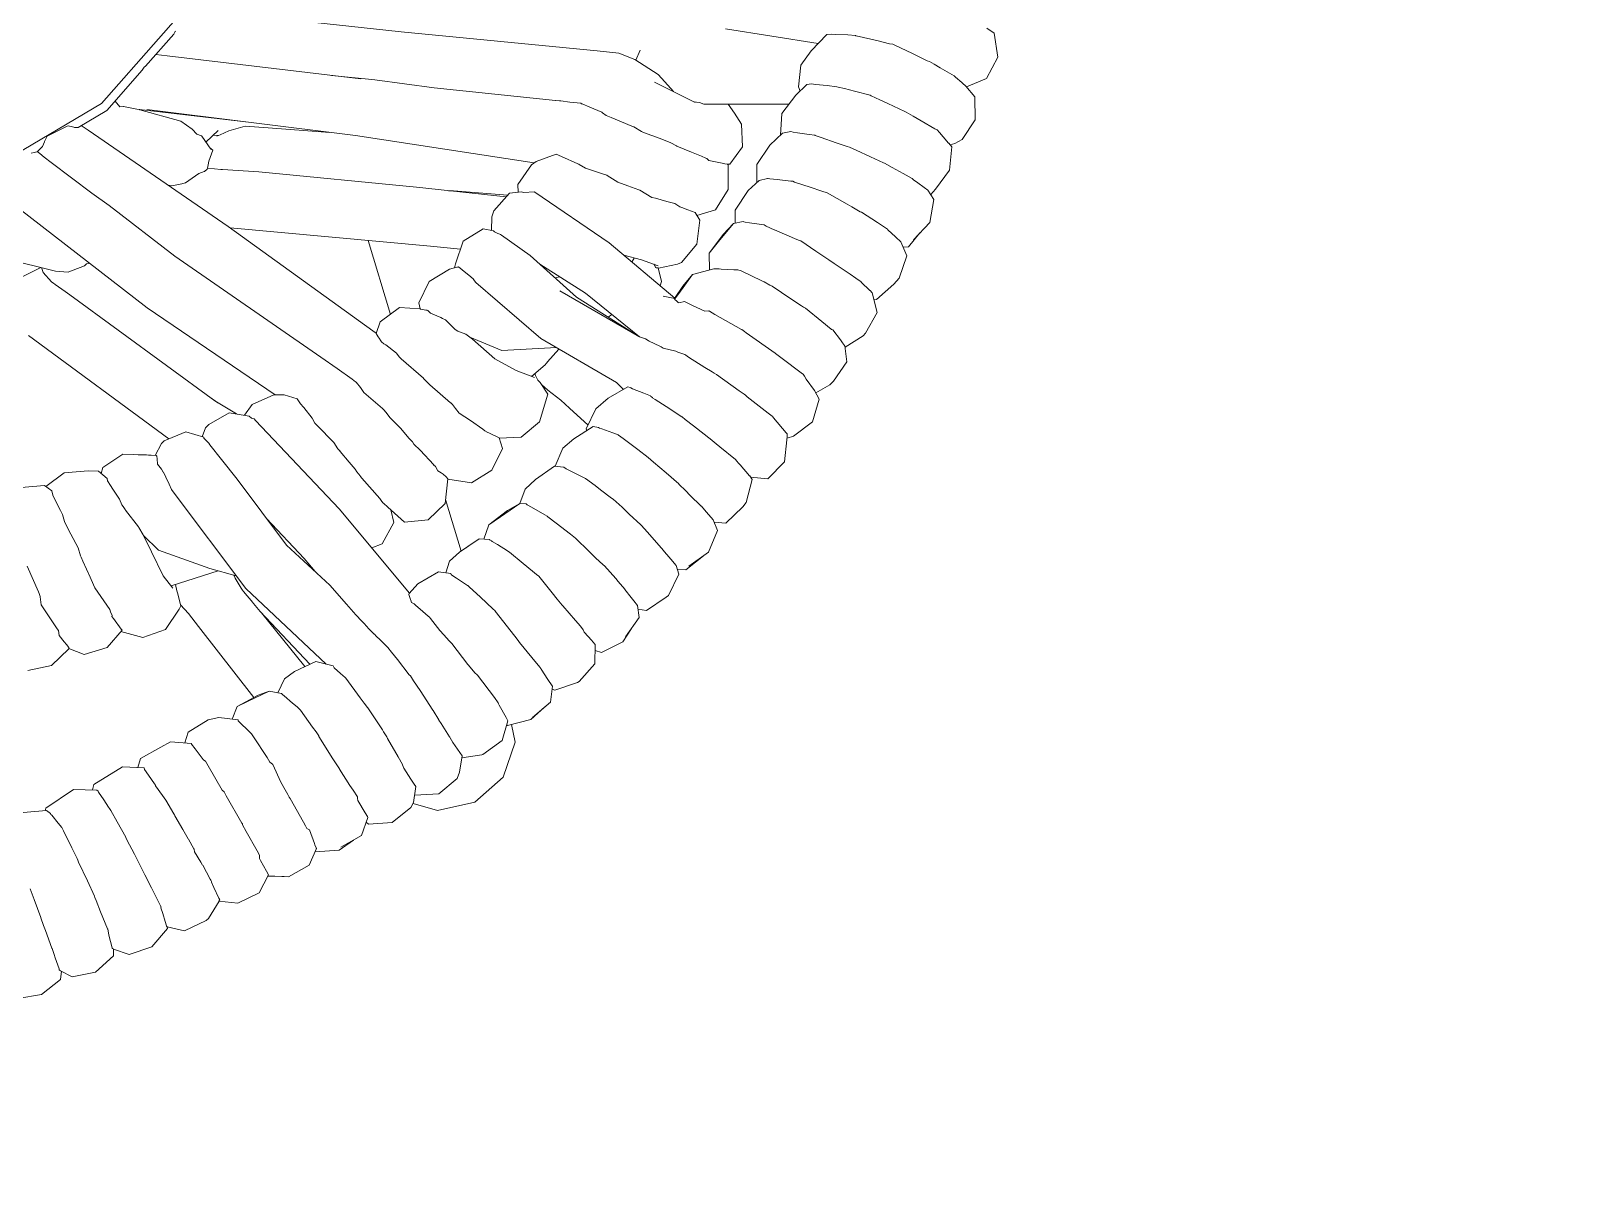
# Model space of a CAD drawing. Header units: centimetres. Extents: x 5488 to 20269, y -31398 to -19684.
# Drawn here: x 11763.31 to 11791.42, y -23192.68 to -23171.99 of the extents above; entities that cross this region are included whole.
import ezdxf

# ---------------------------------------------------------------- set-up
doc = ezdxf.new("R2010")
doc.units = ezdxf.units.CM
doc.layers.add('xxx_Auto_Kaplama_Ahşap Tarama', color=16, linetype='Continuous', lineweight=5)
doc.layers.add('xxx_Auto_Tefris_Tefris', color=32, linetype='Continuous', lineweight=15)

# ---------------------------------------------------------------- blocks, each defined once
blk = doc.blocks.new('trtetre')
at = {"color": 0, "linetype": 'ByBlock'}
for points in [[(413.786, 77.356), (414.125, 77.625)], [(414.555, 77.696), (414.125, 77.625)], [(413.15, 77.223), (413.575, 77.309)], [(413.575, 77.309), (413.783, 77.199)], [(413.767, 77.208), (413.786, 77.356)], [(413.15, 77.223), (412.828, 76.93)], [(413.799, 77.187), (413.783, 77.199)], [(413.799, 77.187), (413.808, 77.18)], [(413.808, 77.18), (413.808, 77.163)], [(413.877, 76.966), (413.808, 77.163)], [(411.855, 76.435), (412.138, 76.768)], [(412.138, 76.768), (412.548, 76.906)], [(412.548, 76.906), (412.829, 76.806)], [(412.829, 76.806), (412.828, 76.93)], [(412.845, 76.795), (412.829, 76.805)], [(412.849, 76.791), (412.845, 76.795)], [(412.849, 76.791), (412.853, 76.785)], [(412.909, 76.558), (412.854, 76.785)], [(413.897, 76.906), (413.877, 76.966)], [(413.897, 76.906), (413.935, 76.797)], [(413.938, 76.792), (413.935, 76.797)], [(414.054, 76.475), (413.938, 76.792)], [(411.157, 76.295), (411.547, 76.476)], [(411.547, 76.476), (411.86, 76.407)], [(412.919, 76.514), (412.909, 76.558)], [(412.919, 76.514), (412.931, 76.451)], [(412.936, 76.444), (412.931, 76.45)], [(414.088, 76.382), (414.054, 76.475)], [(410.924, 75.942), (411.116, 76.255)], [(411.157, 76.295), (411.116, 76.255)], [(411.855, 76.435), (411.861, 76.407)], [(411.869, 76.395), (411.861, 76.407)], [(411.872, 76.389), (411.869, 76.395)], [(411.873, 76.388), (411.872, 76.389)], [(411.896, 76.309), (411.873, 76.388)], [(411.896, 76.309), (411.94, 76.165)], [(413.059, 76.138), (412.936, 76.444)], [(414.088, 76.382), (414.137, 76.245)], [(414.137, 76.245), (414.139, 76.238)], [(414.26, 75.914), (414.139, 76.238)], [(410.198, 75.792), (410.583, 75.982)], [(410.583, 75.982), (410.926, 75.942)], [(410.926, 75.942), (410.913, 75.919)], [(410.927, 75.888), (410.913, 75.919)], [(410.927, 75.888), (411.018, 75.697)], [(411.94, 76.165), (411.974, 76.065)], [(411.974, 76.065), (411.971, 76.052)], [(411.973, 76.043), (411.971, 76.052)], [(411.973, 76.043), (411.974, 76.038)], [(412.142, 75.706), (411.974, 76.038)], [(413.143, 75.93), (413.059, 76.138)], [(413.143, 75.93), (413.163, 75.879)], [(414.331, 75.724), (414.26, 75.914)], [(410.032, 75.467), (410.198, 75.792)], [(411.018, 75.697), (411.062, 75.6)], [(412.262, 75.471), (412.142, 75.706)], [(413.163, 75.879), (413.17, 75.851)], [(413.298, 75.577), (413.17, 75.851)], [(409.297, 75.293), (409.67, 75.502)], [(409.67, 75.502), (410.041, 75.484)], [(409.752, 75.498), (410.045, 75.491)], [(410.067, 75.403), (410.032, 75.467)], [(410.067, 75.403), (410.175, 75.21)], [(411.062, 75.6), (411.062, 75.59)], [(411.075, 75.562), (411.062, 75.59)], [(411.075, 75.562), (411.083, 75.547)], [(411.219, 75.294), (411.083, 75.547)], [(412.267, 75.459), (412.262, 75.471)], [(412.267, 75.459), (412.284, 75.419)], [(412.449, 75.099), (412.284, 75.419)], [(413.456, 75.239), (413.298, 75.577)], [(408.76, 75.023), (409.194, 75.057)], [(409.167, 74.994), (409.297, 75.293)], [(409.195, 75.056), (409.194, 75.057)], [(410.175, 75.21), (410.194, 75.174)], [(410.194, 75.174), (410.193, 75.113)], [(410.234, 75.037), (410.193, 75.113)], [(411.22, 75.292), (411.25, 75.243)], [(411.25, 75.243), (411.366, 75.053)], [(411.366, 75.053), (411.372, 75.008)], [(412.585, 74.835), (412.449, 75.099)], [(413.456, 75.239), (413.473, 75.203)], [(413.473, 75.203), (413.482, 75.174)], [(413.577, 74.982), (413.482, 75.174)], [(408.24, 74.433), (408.354, 74.761)], [(408.354, 74.761), (408.73, 74.972)], [(408.497, 74.841), (408.76, 75.023)], [(409.173, 74.986), (409.167, 74.994)], [(409.174, 74.981), (409.173, 74.986)], [(409.196, 74.929), (409.174, 74.981)], [(409.204, 74.905), (409.196, 74.929)], [(409.204, 74.905), (409.292, 74.659)], [(410.234, 75.037), (410.433, 74.688)], [(411.376, 75.002), (411.372, 75.008)], [(411.376, 75.002), (411.474, 74.826)], [(411.575, 74.652), (411.479, 74.818)], [(412.585, 74.835), (412.605, 74.796)], [(412.608, 74.792), (412.605, 74.796)], [(412.761, 74.515), (412.608, 74.792)], [(413.73, 74.677), (413.577, 74.982)], [(407.464, 74.252), (407.802, 74.524)], [(408.232, 74.555), (407.802, 74.524)], [(408.232, 74.555), (408.271, 74.521)], [(409.304, 74.652), (409.292, 74.659)], [(409.339, 74.632), (409.304, 74.652)], [(409.364, 74.588), (409.339, 74.632)], [(409.404, 74.517), (409.364, 74.587)], [(409.404, 74.517), (409.643, 74.092)], [(410.433, 74.688), (410.5, 74.567)], [(410.5, 74.567), (410.504, 74.548)], [(410.511, 74.535), (410.504, 74.548)], [(410.511, 74.535), (410.794, 74.043)], [(411.719, 74.403), (411.575, 74.652)], [(412.874, 74.31), (412.761, 74.515)], [(413.73, 74.677), (413.756, 74.626)], [(413.756, 74.626), (413.758, 74.618)], [(413.827, 74.535), (413.758, 74.618)], [(413.942, 74.395), (413.827, 74.535)], [(406.314, 74.161), (406.987, 74.31)], [(406.987, 74.31), (407.424, 74.18)], [(407.464, 74.252), (407.415, 74.164)], [(408.25, 74.417), (408.24, 74.433)], [(408.287, 74.351), (408.25, 74.417)], [(408.287, 74.351), (408.419, 74.127)], [(411.726, 74.388), (411.719, 74.403)], [(411.726, 74.388), (411.737, 74.368)], [(411.884, 74.125), (411.737, 74.368)], [(412.874, 74.31), (412.897, 74.27)], [(412.916, 74.246), (412.897, 74.27)], [(413.003, 74.119), (412.916, 74.246)], [(413.551, 73.933), (414.048, 74.269)], [(413.942, 74.395), (413.955, 74.38)], [(413.955, 74.38), (413.964, 74.364)], [(413.964, 74.364), (414.033, 74.311)], [(414.455, 74.346), (414.033, 74.311)], [(414.048, 74.269), (414.059, 74.314)], [(405.801, 73.71), (406.314, 74.161)], [(406.964, 74.008), (406.63, 73.734)], [(406.964, 74.008), (407.395, 74.035)], [(407.375, 73.879), (407.415, 74.164)], [(407.395, 74.035), (407.396, 74.034)], [(408.419, 74.127), (408.422, 74.118)], [(408.422, 74.118), (408.426, 74.104)], [(408.426, 74.104), (408.43, 74.064)], [(408.508, 73.945), (408.43, 74.064)], [(408.508, 73.945), (408.567, 73.861)], [(409.661, 74.066), (409.643, 74.092)], [(409.684, 74.02), (409.661, 74.066)], [(409.732, 73.934), (409.684, 74.02)], [(409.732, 73.934), (409.808, 73.798)], [(410.794, 74.043), (410.833, 73.975)], [(410.867, 73.945), (410.833, 73.975)], [(410.869, 73.942), (410.867, 73.945)], [(410.869, 73.942), (411.12, 73.503)], [(411.884, 74.125), (411.946, 74.038)], [(411.946, 74.038), (412.069, 73.863)], [(413.097, 73.981), (413.003, 74.119)], [(413.101, 73.974), (413.097, 73.981)], [(413.101, 73.974), (413.105, 73.961)], [(413.128, 73.94), (413.105, 73.961)], [(413.128, 73.94), (413.551, 73.933)], [(413.183, 73.843), (413.206, 73.939)], [(405.585, 73.076), (405.801, 73.71)], [(406.63, 73.734), (406.591, 73.616)], [(407.405, 73.837), (407.375, 73.879)], [(407.464, 73.742), (407.405, 73.837)], [(407.464, 73.742), (407.591, 73.546)], [(408.567, 73.861), (408.753, 73.565)], [(409.808, 73.798), (409.955, 73.482)], [(412.069, 73.863), (412.072, 73.852)], [(412.088, 73.83), (412.072, 73.852)], [(412.088, 73.83), (412.195, 73.674)], [(412.195, 73.674), (412.266, 73.57)], [(412.665, 73.521), (413.183, 73.843)], [(406.183, 73.305), (406.548, 73.358)], [(406.543, 73.325), (406.591, 73.616)], [(407.592, 73.546), (407.614, 73.484)], [(407.614, 73.484), (407.616, 73.48)], [(407.692, 73.344), (407.616, 73.48)], [(408.753, 73.565), (408.755, 73.56)], [(408.778, 73.52), (408.755, 73.56)], [(408.87, 73.375), (408.778, 73.52)], [(408.87, 73.375), (409.123, 72.977)], [(409.962, 73.476), (409.955, 73.482)], [(410.006, 73.438), (409.962, 73.476)], [(410.058, 73.356), (410.006, 73.438)], [(410.059, 73.355), (410.305, 72.978)], [(411.12, 73.503), (411.166, 73.422)], [(411.2, 73.401), (411.166, 73.422)], [(411.21, 73.388), (411.2, 73.401)], [(411.21, 73.388), (411.357, 73.2)], [(411.976, 73.17), (412.343, 73.374)], [(412.266, 73.57), (412.272, 73.541)], [(412.272, 73.541), (412.665, 73.521)], [(412.343, 73.374), (412.391, 73.535)], [(405.653, 72.758), (405.585, 73.076)], [(405.82, 73.044), (406.168, 73.297)], [(406.183, 73.305), (406.168, 73.297)], [(406.625, 73.202), (406.543, 73.325)], [(406.625, 73.202), (406.711, 73.084)], [(406.711, 73.084), (406.758, 72.999)], [(407.692, 73.344), (407.884, 73.008)], [(411.357, 73.2), (411.422, 73.114)], [(411.422, 73.114), (411.423, 73.098)], [(411.423, 73.098), (411.797, 73.072)], [(411.481, 72.896), (411.542, 73.09)], [(411.797, 73.072), (411.976, 73.17)], [(405.82, 73.044), (405.718, 72.694)], [(406.758, 72.999), (406.762, 72.988)], [(406.766, 72.981), (406.762, 72.988)], [(406.919, 72.741), (406.766, 72.981)], [(407.884, 73.008), (407.898, 72.98)], [(407.958, 72.889), (407.898, 72.98)], [(407.979, 72.857), (407.958, 72.889)], [(407.979, 72.857), (408.241, 72.457)], [(409.123, 72.977), (409.128, 72.965)], [(409.176, 72.89), (409.128, 72.965)], [(409.237, 72.805), (409.176, 72.89)], [(409.237, 72.805), (409.457, 72.5)], [(410.305, 72.978), (410.339, 72.927)], [(410.339, 72.927), (410.339, 72.925)], [(410.396, 72.87), (410.339, 72.925)], [(410.396, 72.87), (410.55, 72.723)], [(411.12, 72.673), (411.481, 72.896)], [(404.947, 72.354), (405.274, 72.633)], [(405.051, 72.442), (405.303, 72.671)], [(405.303, 72.671), (405.722, 72.775)], [(405.748, 72.63), (405.718, 72.694)], [(405.722, 72.775), (405.738, 72.766)], [(405.748, 72.63), (405.874, 72.407)], [(406.919, 72.741), (406.96, 72.678)], [(406.961, 72.676), (407.066, 72.505)], [(410.55, 72.723), (410.579, 72.695)], [(410.579, 72.695), (410.582, 72.676)], [(410.582, 72.676), (410.929, 72.631)], [(410.595, 72.434), (410.685, 72.662)], [(410.929, 72.631), (411.12, 72.673)], [(404.912, 72.069), (404.947, 72.354)], [(405.874, 72.407), (405.887, 72.385)], [(405.887, 72.385), (405.889, 72.368)], [(405.958, 72.273), (405.889, 72.368)], [(405.958, 72.273), (406.265, 71.869)], [(407.066, 72.505), (407.07, 72.498)], [(407.072, 72.497), (407.07, 72.498)], [(407.3, 72.148), (407.072, 72.497)], [(408.246, 72.451), (408.241, 72.457)], [(408.308, 72.372), (408.246, 72.451)], [(408.379, 72.275), (408.308, 72.372)], [(408.379, 72.275), (408.638, 71.923)], [(409.457, 72.5), (409.479, 72.473)], [(409.518, 72.441), (409.479, 72.473)], [(409.601, 72.371), (409.518, 72.441)], [(409.601, 72.371), (409.752, 72.241)], [(409.752, 72.241), (409.772, 72.225)], [(410.022, 72.158), (410.411, 72.343)], [(410.219, 72.23), (410.595, 72.434)], [(410.3, 72.273), (411.297, 70.989)], [(410.411, 72.343), (410.595, 72.434)], [(404.146, 71.662), (404.433, 71.982)], [(404.463, 72), (404.433, 71.982)], [(404.463, 72), (404.871, 72.142)], [(404.871, 72.142), (404.919, 72.119)], [(404.916, 72.064), (404.912, 72.069)], [(404.993, 71.946), (404.916, 72.064)], [(407.3, 72.148), (407.415, 71.973)], [(407.415, 71.973), (407.474, 71.881)], [(409.862, 72.19), (409.746, 71.937)], [(409.772, 72.225), (409.801, 72.202)], [(409.801, 72.202), (410.022, 72.158)], [(410.022, 72.158), (410.219, 72.23)], [(404.993, 71.946), (405.117, 71.76)], [(405.117, 71.76), (405.121, 71.75)], [(405.142, 71.724), (405.121, 71.75)], [(405.283, 71.548), (405.142, 71.724)], [(406.265, 71.869), (406.275, 71.855)], [(406.308, 71.835), (406.275, 71.855)], [(406.433, 71.683), (406.308, 71.835)], [(406.433, 71.683), (406.44, 71.675)], [(406.44, 71.674), (406.729, 71.297)], [(407.499, 71.861), (407.474, 71.881)], [(407.707, 71.589), (407.499, 71.861)], [(408.64, 71.921), (408.638, 71.923)], [(408.652, 71.91), (408.64, 71.921)], [(408.734, 71.837), (408.652, 71.91)], [(408.734, 71.837), (408.847, 71.735)], [(408.848, 71.735), (408.869, 71.701)], [(408.869, 71.701), (409.181, 71.622)], [(408.992, 71.67), (410.443, 70.306)], [(409.181, 71.622), (409.566, 71.8)], [(409.289, 71.672), (410.182, 70.722)], [(409.378, 71.713), (410.158, 70.748)], [(409.566, 71.8), (409.746, 71.937)], [(413.633, 71.393), (413.948, 71.697)], [(413.948, 71.697), (414.374, 71.783)], [(403.646, 71.267), (404.027, 71.458)], [(404.027, 71.458), (404.143, 71.422)], [(404.142, 71.315), (404.146, 71.662)], [(405.283, 71.548), (405.506, 71.277)], [(407.707, 71.589), (407.813, 71.455)], [(407.813, 71.455), (407.88, 71.369)], [(412.94, 71.372), (413.355, 71.496)], [(413.355, 71.496), (413.633, 71.389)], [(413.633, 71.369), (413.633, 71.393)], [(403.348, 70.829), (403.594, 71.18)], [(403.487, 71.028), (403.646, 71.267)], [(404.187, 71.266), (404.142, 71.314)], [(404.205, 71.245), (404.187, 71.266)], [(404.205, 71.245), (404.338, 71.096)], [(405.506, 71.277), (405.516, 71.259)], [(405.547, 71.219), (405.516, 71.259)], [(405.72, 70.999), (405.547, 71.219)], [(406.74, 71.286), (406.729, 71.297)], [(406.772, 71.247), (406.74, 71.286)], [(406.871, 71.139), (406.772, 71.247)], [(406.871, 71.139), (406.943, 71.061)], [(407.886, 71.365), (407.88, 71.368)], [(408.02, 71.231), (407.886, 71.365)], [(408.02, 71.231), (408.09, 71.163)], [(408.09, 71.163), (408.122, 71.13)], [(408.127, 71.127), (408.122, 71.13)], [(408.221, 71.035), (408.127, 71.127)], [(411.89, 71.043), (412.297, 71.19)], [(412.297, 71.19), (412.695, 71.083)], [(412.674, 71.059), (412.94, 71.372)], [(413.673, 71.316), (413.633, 71.372)], [(413.673, 71.316), (413.718, 71.265)], [(413.718, 71.265), (413.81, 71.151)], [(413.81, 71.151), (413.822, 71.063)], [(403.38, 70.612), (403.348, 70.829)], [(404.338, 71.096), (404.358, 71.05)], [(404.409, 70.988), (404.358, 71.05)], [(404.498, 70.883), (404.409, 70.988)], [(404.498, 70.883), (404.723, 70.621)], [(405.72, 70.999), (405.944, 70.716)], [(406.943, 71.061), (407.112, 70.845)], [(407.112, 70.845), (407.131, 70.821)], [(408.221, 71.035), (408.306, 70.938)], [(408.306, 70.938), (408.307, 70.936)], [(408.315, 70.931), (408.307, 70.936)], [(408.35, 70.893), (408.315, 70.931)], [(408.459, 70.779), (408.35, 70.893)], [(411.478, 70.757), (411.297, 70.989)], [(411.641, 70.68), (411.89, 71.043)], [(412.689, 71.038), (412.674, 71.059)], [(412.689, 71.038), (412.83, 70.85)], [(412.83, 70.85), (412.855, 70.814)], [(413.843, 71.032), (413.822, 71.063)], [(413.843, 71.032), (413.903, 70.943)], [(413.903, 70.943), (414.133, 70.602)], [(402.864, 70.465), (403.219, 70.702)], [(403.219, 70.702), (403.37, 70.677)], [(403.446, 70.526), (403.38, 70.612)], [(404.738, 70.608), (404.723, 70.621)], [(404.826, 70.496), (404.738, 70.608)], [(405.944, 70.716), (405.948, 70.71)], [(405.989, 70.67), (405.948, 70.71)], [(406.211, 70.465), (405.989, 70.67)], [(407.156, 70.808), (407.131, 70.821)], [(407.25, 70.722), (407.156, 70.808)], [(407.25, 70.722), (407.383, 70.604)], [(407.383, 70.604), (407.404, 70.585)], [(407.452, 70.559), (407.404, 70.585)], [(407.468, 70.516), (407.452, 70.559)], [(408.624, 70.591), (408.459, 70.779)], [(408.624, 70.591), (408.927, 70.247)], [(410.241, 70.65), (410.182, 70.722)], [(410.242, 70.65), (410.304, 70.576)], [(410.308, 70.571), (410.304, 70.576)], [(410.317, 70.56), (410.308, 70.571)], [(410.482, 70.361), (410.317, 70.56)], [(411.619, 70.598), (411.478, 70.757)], [(411.609, 70.609), (411.641, 70.68)], [(411.619, 70.598), (411.645, 70.497)], [(412.855, 70.814), (412.854, 70.792)], [(412.88, 70.726), (412.854, 70.792)], [(412.88, 70.726), (412.896, 70.687)], [(413.162, 70.292), (412.896, 70.687)], [(414.133, 70.602), (414.149, 70.459)], [(402.632, 70.046), (402.821, 70.43)], [(402.864, 70.465), (402.821, 70.43)], [(403.491, 70.468), (403.446, 70.526)], [(403.491, 70.468), (403.605, 70.322)], [(403.605, 70.322), (403.606, 70.32)], [(403.725, 70.182), (403.606, 70.32)], [(404.915, 70.385), (404.826, 70.496)], [(404.915, 70.385), (405.16, 70.084)], [(406.211, 70.465), (406.417, 70.277)], [(406.417, 70.277), (406.438, 70.255)], [(407.338, 70.225), (407.498, 70.398)], [(407.468, 70.516), (407.471, 70.505)], [(407.471, 70.505), (407.503, 70.416)], [(407.492, 70.391), (408.758, 68.873)], [(407.498, 70.398), (407.503, 70.416)], [(411.771, 68.541), (410.443, 70.306)], [(410.482, 70.361), (410.5, 70.339)], [(410.502, 70.336), (410.5, 70.34)], [(410.523, 70.303), (410.502, 70.336)], [(410.523, 70.303), (410.631, 70.12)], [(411.645, 70.497), (411.649, 70.482)], [(411.669, 70.404), (411.649, 70.482)], [(411.683, 70.347), (411.669, 70.404)], [(411.683, 70.347), (411.707, 70.233)], [(411.759, 70.299), (411.93, 70.076)], [(413.17, 70.28), (413.162, 70.292)], [(413.186, 70.24), (413.17, 70.28)], [(414.149, 70.459), (414.151, 70.448)], [(414.166, 70.399), (414.151, 70.448)], [(414.166, 70.399), (414.177, 70.368)], [(414.383, 69.905), (414.177, 70.368)], [(402.679, 69.89), (402.632, 70.046)], [(403.772, 70.128), (403.725, 70.182)], [(403.772, 70.128), (403.975, 69.898)], [(405.198, 70.057), (405.16, 70.084)], [(405.27, 69.995), (405.198, 70.057)], [(405.443, 69.853), (405.27, 69.995)], [(406.444, 70.251), (406.438, 70.255)], [(406.64, 70.123), (406.444, 70.251)], [(406.64, 70.123), (406.689, 70.092)], [(406.688, 70.092), (406.735, 70.059)], [(406.735, 70.059), (406.741, 70.055)], [(406.741, 70.055), (406.746, 70.033)], [(406.746, 70.033), (406.97, 70.006)], [(406.769, 69.812), (406.836, 70.022)], [(406.97, 70.006), (407.338, 70.225)], [(408.927, 70.247), (409.706, 69.525)], [(409.194, 69.999), (409.387, 69.767)], [(410.614, 70.079), (411.092, 69.943)], [(410.631, 70.12), (410.655, 70.067)], [(411.789, 70.26), (410.94, 69.986)], [(411.93, 70.076), (412.143, 69.643)], [(413.186, 70.24), (413.249, 70.1)], [(413.379, 69.812), (413.249, 70.1)], [(402.1, 69.653), (402.456, 69.903)], [(402.191, 69.717), (402.505, 69.967)], [(402.659, 69.956), (402.505, 69.967)], [(402.777, 69.779), (402.679, 69.89)], [(402.849, 69.696), (402.777, 69.779)], [(403.997, 69.882), (403.975, 69.898)], [(404.134, 69.751), (403.997, 69.882)], [(404.27, 69.62), (404.134, 69.751)], [(405.443, 69.853), (405.687, 69.654)], [(406.588, 69.653), (406.769, 69.812)], [(410.067, 69.044), (409.387, 69.767)], [(411.092, 69.943), (412.014, 69.615)], [(413.411, 69.743), (413.379, 69.812)], [(413.411, 69.743), (413.422, 69.717)], [(413.422, 69.717), (413.466, 69.573)], [(401.937, 69.259), (402.1, 69.653)], [(402.849, 69.696), (402.9, 69.638)], [(402.9, 69.638), (402.91, 69.62)], [(403.073, 69.436), (402.91, 69.62)], [(403.205, 69.287), (403.073, 69.436)], [(404.27, 69.62), (404.481, 69.418)], [(405.687, 69.654), (405.697, 69.643)], [(405.726, 69.625), (405.697, 69.643)], [(405.905, 69.516), (405.726, 69.625)], [(405.905, 69.516), (406, 69.457)], [(406, 69.457), (406.013, 69.449)], [(406.013, 69.449), (406.04, 69.432)], [(406.04, 69.432), (406.042, 69.424)], [(406.042, 69.424), (406.236, 69.412)], [(406.236, 69.412), (406.588, 69.653)], [(406.236, 69.412), (406.438, 69.547)], [(406.438, 69.547), (406.468, 69.571)], [(406.839, 68.699), (406.559, 69.634)], [(407.984, 69.502), (407.77, 69.119)], [(407.984, 69.502), (408.172, 69.576)], [(410.599, 68.336), (409.706, 69.525)], [(412.014, 69.615), (412.286, 69.351)], [(412.143, 69.643), (412.293, 69.337)], [(413.597, 69.327), (413.466, 69.573)], [(402.015, 69.069), (401.937, 69.259)], [(403.205, 69.287), (403.309, 69.168)], [(403.321, 69.16), (403.309, 69.168)], [(403.528, 68.965), (403.321, 69.16)], [(404.481, 69.418), (404.494, 69.4)], [(404.584, 69.329), (404.494, 69.4)], [(404.846, 69.126), (404.584, 69.329)], [(405.723, 68.899), (406.058, 69.159)], [(405.85, 69.012), (406.058, 69.159)], [(406.058, 69.159), (406.147, 69.418)], [(412.293, 69.337), (412.368, 69.204)], [(412.378, 69.192), (412.368, 69.204)], [(412.611, 68.894), (412.378, 69.192)], [(413.712, 69.107), (413.597, 69.327)], [(401.788, 69.128), (401.482, 68.833)], [(401.788, 69.128), (401.996, 69.113)], [(402.132, 68.932), (402.015, 69.069)], [(402.14, 68.922), (402.132, 68.932)], [(402.14, 68.922), (402.226, 68.824)], [(403.658, 68.843), (403.528, 68.965)], [(404.847, 69.126), (404.993, 69.015)], [(404.993, 69.015), (405.007, 69.001)], [(405.047, 68.977), (405.007, 69.001)], [(405.291, 68.84), (405.047, 68.977)], [(405.499, 68.772), (405.85, 69.012)], [(405.499, 68.772), (405.723, 68.899)], [(406.847, 68.771), (407.153, 69.066)], [(407.153, 69.066), (407.582, 69.111)], [(407.582, 69.111), (407.88, 68.843)], [(407.828, 68.89), (407.77, 69.119)], [(407.807, 68.909), (407.826, 68.897)], [(410.267, 67.276), (408.758, 68.873)], [(412.617, 68.885), (412.611, 68.894)], [(412.617, 68.885), (412.652, 68.825)], [(413.714, 69.1), (413.712, 69.107)], [(413.714, 69.1), (413.748, 68.971)], [(413.785, 68.899), (413.748, 68.971)], [(413.914, 68.643), (413.785, 68.899)], [(401.31, 68.344), (401.418, 68.754)], [(401.482, 68.833), (401.418, 68.754)], [(402.231, 68.821), (402.226, 68.824)], [(402.433, 68.621), (402.231, 68.821)], [(402.508, 68.546), (402.433, 68.621)], [(403.658, 68.843), (403.818, 68.694)], [(403.846, 68.678), (403.818, 68.694)], [(404.046, 68.525), (403.846, 68.678)], [(405.291, 68.84), (405.368, 68.795)], [(405.368, 68.795), (405.382, 68.785)], [(405.382, 68.785), (405.386, 68.782)], [(405.386, 68.782), (405.499, 68.772)], [(405.407, 68.515), (405.501, 68.774)], [(406.797, 68.328), (406.847, 68.771)], [(407.88, 68.843), (407.961, 68.77)], [(407.968, 68.762), (407.961, 68.77)], [(407.968, 68.762), (408.001, 68.717)], [(408.001, 68.717), (408.026, 68.685)], [(408.351, 68.318), (408.026, 68.685)], [(412.678, 68.796), (412.652, 68.825)], [(412.678, 68.796), (412.717, 68.697)], [(412.837, 68.513), (412.717, 68.697)], [(413.914, 68.643), (413.915, 68.641)], [(413.915, 68.641), (413.931, 68.574)], [(400.727, 68.022), (401.028, 68.328)], [(401.028, 68.328), (401.34, 68.297)], [(401.353, 68.278), (401.31, 68.344)], [(402.508, 68.546), (402.631, 68.425)], [(402.636, 68.422), (402.631, 68.425)], [(402.864, 68.223), (402.636, 68.422)], [(404.144, 68.452), (404.046, 68.525)], [(404.144, 68.452), (404.317, 68.322)], [(404.328, 68.318), (404.317, 68.322)], [(404.449, 68.257), (404.328, 68.318)], [(404.874, 68.102), (405.221, 68.343)], [(405.221, 68.343), (405.407, 68.515)], [(406.003, 68.175), (406.372, 68.402)], [(406.372, 68.402), (406.797, 68.333)], [(406.797, 68.328), (406.831, 68.293)], [(408.374, 68.287), (408.351, 68.318)], [(410.599, 68.336), (410.883, 67.979)], [(411.771, 68.541), (411.779, 68.524)], [(411.779, 68.524), (411.821, 68.428)], [(411.883, 68.299), (411.821, 68.428)], [(411.883, 68.299), (411.926, 68.211)], [(412.881, 68.447), (412.837, 68.513)], [(412.881, 68.447), (412.933, 68.364)], [(412.933, 68.364), (412.942, 68.322)], [(412.942, 68.322), (413.098, 68.191)], [(413.717, 68.219), (414.046, 68.466)], [(413.931, 68.574), (413.938, 68.546)], [(413.938, 68.546), (414.071, 68.447)], [(414.071, 68.447), (414.495, 68.484)], [(400.727, 68.022), (400.684, 67.626)], [(401.358, 68.274), (401.353, 68.278)], [(401.53, 68.079), (401.358, 68.274)], [(401.557, 68.048), (401.53, 68.079)], [(401.557, 68.048), (401.587, 68.012)], [(403.089, 68.027), (402.864, 68.223)], [(403.089, 68.027), (403.184, 67.944)], [(404.594, 68.186), (404.449, 68.257)], [(404.594, 68.186), (404.665, 68.15)], [(404.665, 68.15), (404.71, 68.121)], [(404.71, 68.121), (404.711, 68.12)], [(404.711, 68.12), (404.874, 68.102)], [(404.723, 67.776), (404.866, 68.103)], [(405.815, 67.781), (406.003, 68.175)], [(406.881, 68.246), (406.831, 68.293)], [(406.881, 68.246), (406.92, 68.222)], [(406.92, 68.222), (406.982, 68.182)], [(406.982, 68.182), (407.021, 68.108)], [(407.055, 68.074), (407.021, 68.108)], [(407.052, 68.078), (407.298, 67.813)], [(407.055, 68.074), (407.059, 68.07)], [(408.381, 68.278), (408.374, 68.287)], [(408.381, 68.278), (408.44, 68.201)], [(408.44, 68.201), (408.469, 68.154)], [(408.58, 68.029), (408.469, 68.154)], [(408.74, 67.835), (408.581, 68.028)], [(411.929, 68.206), (411.926, 68.211)], [(411.965, 68.154), (411.929, 68.206)], [(412.033, 68.066), (411.965, 68.154)], [(412.034, 68.065), (412.04, 67.969)], [(412.662, 67.886), (413.018, 68.125)], [(413.018, 68.125), (413.047, 68.233)], [(413.098, 68.191), (413.286, 68.186)], [(413.286, 68.186), (413.717, 68.219)], [(401.587, 68.012), (401.61, 67.982)], [(401.893, 67.751), (401.61, 67.982)], [(401.958, 67.697), (401.893, 67.751)], [(403.187, 67.943), (403.184, 67.944)], [(403.372, 67.802), (403.187, 67.943)], [(403.635, 67.603), (403.372, 67.802)], [(404.529, 67.608), (404.723, 67.776)], [(405.876, 67.589), (405.815, 67.781)], [(407.298, 67.813), (407.409, 67.707)], [(408.754, 67.817), (408.74, 67.835)], [(408.74, 67.831), (408.781, 67.789)], [(408.783, 67.787), (408.781, 67.789)], [(408.783, 67.787), (408.856, 67.676)], [(410.883, 67.979), (411.09, 67.714)], [(411.965, 67.692), (412.076, 67.907)], [(412.04, 67.969), (412.044, 67.92)], [(412.044, 67.92), (412.059, 67.908)], [(412.059, 67.908), (412.234, 67.898)], [(412.059, 67.908), (412.468, 67.89)], [(412.234, 67.898), (412.381, 67.894)], [(412.468, 67.89), (412.662, 67.886)], [(400.221, 67.301), (400.567, 67.558)], [(400.682, 67.596), (400.567, 67.558)], [(400.683, 67.549), (400.681, 67.518)], [(400.699, 67.497), (400.681, 67.518)], [(400.684, 67.626), (400.682, 67.573)], [(400.682, 67.573), (400.683, 67.549)], [(400.699, 67.497), (400.929, 67.229)], [(401.958, 67.697), (402.032, 67.639)], [(402.039, 67.634), (402.032, 67.639)], [(402.371, 67.374), (402.039, 67.634)], [(403.635, 67.603), (403.719, 67.54)], [(403.725, 67.538), (403.719, 67.54)], [(403.823, 67.502), (403.725, 67.538)], [(404.02, 67.429), (403.823, 67.502)], [(404.176, 67.388), (404.529, 67.608)], [(404.302, 67.427), (404.293, 67.461)], [(405.143, 67.301), (405.476, 67.578)], [(405.476, 67.578), (405.874, 67.595)], [(406.061, 67.502), (405.876, 67.589)], [(406.079, 67.492), (406.061, 67.502)], [(406.079, 67.492), (406.131, 67.466)], [(406.131, 67.466), (406.168, 67.432)], [(407.409, 67.707), (407.435, 67.665)], [(407.435, 67.665), (407.501, 67.594)], [(407.501, 67.594), (407.649, 67.421)], [(409.158, 67.368), (408.856, 67.676)], [(411.09, 67.714), (411.109, 67.686)], [(411.119, 67.677), (411.109, 67.686)], [(411.119, 67.677), (411.157, 67.637)], [(411.157, 67.637), (411.196, 67.596)], [(411.166, 67.412), (411.227, 67.571)], [(411.196, 67.596), (411.201, 67.579)], [(411.201, 67.579), (411.522, 67.48)], [(411.916, 67.644), (411.522, 67.48)], [(411.832, 67.609), (414.36, 65.742)], [(411.916, 67.644), (411.965, 67.692)], [(400.104, 66.89), (400.221, 67.301)], [(400.929, 67.229), (400.939, 67.214)], [(400.939, 67.214), (400.948, 67.204)], [(400.951, 67.201), (400.948, 67.204)], [(401.023, 67.145), (400.951, 67.201)], [(402.518, 67.258), (402.371, 67.374)], [(402.518, 67.258), (402.575, 67.213)], [(402.582, 67.209), (402.575, 67.213)], [(402.864, 67.027), (402.582, 67.209)], [(404.02, 67.429), (404.062, 67.414)], [(404.062, 67.414), (404.082, 67.406)], [(404.082, 67.406), (404.176, 67.388)], [(404.302, 67.427), (404.129, 67.07)], [(404.271, 67.362), (404.607, 67.055)], [(404.998, 66.803), (405.143, 67.301)], [(406.393, 67.278), (406.168, 67.432)], [(406.592, 67.146), (406.393, 67.278)], [(407.649, 67.421), (407.841, 67.231)], [(407.841, 67.231), (407.918, 67.126)], [(409.196, 67.328), (409.158, 67.368)], [(409.196, 67.328), (409.2, 67.324)], [(409.2, 67.324), (409.245, 67.233)], [(409.398, 67.044), (409.245, 67.233)], [(410.267, 67.276), (410.292, 67.246)], [(410.292, 67.246), (410.337, 67.233)], [(410.33, 66.989), (410.463, 67.184)], [(410.38, 67.198), (410.337, 67.233)], [(410.741, 67.137), (410.38, 67.198)], [(410.741, 67.137), (411.108, 67.35)], [(411.108, 67.35), (411.166, 67.412)], [(401.403, 66.849), (401.023, 67.145)], [(403.06, 66.898), (402.864, 67.027)], [(403.06, 66.898), (403.1, 66.875)], [(403.91, 66.875), (404.129, 67.07)], [(404.763, 66.913), (404.607, 67.055)], [(404.993, 66.732), (404.763, 66.913)], [(406.658, 67.061), (406.592, 67.146)], [(406.658, 67.061), (406.714, 66.988)], [(406.747, 66.959), (406.714, 66.988)], [(407.125, 66.632), (406.748, 66.959)], [(407.918, 67.126), (407.953, 67.083)], [(407.977, 67.061), (407.953, 67.083)], [(407.977, 67.061), (408.312, 66.77)], [(409.404, 67.037), (409.398, 67.044)], [(409.404, 67.037), (409.453, 66.98)], [(409.515, 66.886), (409.453, 66.98)], [(410.33, 66.989), (409.936, 66.814)], [(411.002, 66.923), (410.608, 67.159)], [(410.948, 66.956), (411.091, 66.859)], [(411.002, 66.923), (413.617, 65.011)], [(399.908, 66.636), (399.845, 66.568)], [(399.908, 66.636), (400.164, 66.776)], [(400.104, 66.89), (400.186, 66.735)], [(400.336, 66.53), (400.186, 66.735)], [(401.434, 66.822), (401.403, 66.849)], [(401.434, 66.822), (401.455, 66.805)], [(401.543, 66.743), (401.455, 66.805)], [(401.957, 66.45), (401.543, 66.743)], [(403.1, 66.875), (403.108, 66.865)], [(403.136, 66.843), (403.108, 66.865)], [(403.136, 66.843), (403.146, 66.834)], [(403.267, 66.786), (403.146, 66.834)], [(403.47, 66.707), (403.267, 66.786)], [(403.497, 66.691), (403.47, 66.707)], [(403.511, 66.684), (403.497, 66.691)], [(403.511, 66.684), (403.554, 66.673)], [(403.554, 66.673), (403.91, 66.875)], [(403.633, 66.717), (403.757, 66.594)], [(404.993, 66.732), (405.112, 66.627)], [(405.133, 66.594), (404.998, 66.803)], [(405.109, 66.63), (404.998, 66.803)], [(407.153, 66.602), (407.125, 66.632)], [(408.312, 66.77), (408.374, 66.683)], [(408.374, 66.683), (408.453, 66.586)], [(409.515, 66.886), (409.751, 66.812)], [(409.751, 66.812), (409.936, 66.814)], [(412.22, 65.249), (409.914, 66.814)], [(399.604, 66.219), (399.845, 66.568)], [(400.336, 66.53), (400.369, 66.479)], [(400.369, 66.479), (400.392, 66.444)], [(400.405, 66.439), (400.392, 66.444)], [(400.793, 66.143), (400.405, 66.439)], [(401.957, 66.45), (401.998, 66.422)], [(402.033, 66.401), (401.998, 66.422)], [(402.164, 66.319), (402.033, 66.401)], [(403.757, 66.594), (405.12, 65.801)], [(405.29, 66.482), (405.043, 66.271)], [(405.175, 66.549), (405.133, 66.594)], [(405.175, 66.549), (405.216, 66.468)], [(405.227, 66.451), (405.216, 66.468)], [(405.237, 66.437), (405.227, 66.451)], [(405.237, 66.503), (405.565, 66.377)], [(405.565, 66.377), (405.949, 66.167)], [(407.153, 66.602), (407.236, 66.52)], [(407.236, 66.52), (407.24, 66.516)], [(407.639, 66.168), (407.24, 66.516)], [(408.461, 66.58), (408.453, 66.586)], [(408.461, 66.58), (408.522, 66.53)], [(408.522, 66.53), (408.794, 66.338)], [(408.794, 66.338), (409.087, 66.135)], [(399.638, 65.931), (399.604, 66.219)], [(400.793, 66.143), (400.892, 66.067)], [(400.893, 66.066), (400.892, 66.067)], [(400.899, 66.064), (400.893, 66.066)], [(401.419, 65.694), (400.899, 66.064)], [(402.458, 66.134), (402.164, 66.319)], [(402.458, 66.134), (402.508, 66.097)], [(402.526, 66.09), (402.508, 66.097)], [(402.65, 66.045), (402.526, 66.09)], [(405, 66.221), (404.796, 65.989)], [(405.015, 66.237), (405, 66.221)], [(405.015, 66.237), (405.027, 66.252)], [(405.043, 66.271), (405.027, 66.252)], [(405.949, 66.167), (406.357, 65.813)], [(407.648, 66.158), (407.639, 66.168)], [(407.648, 66.158), (407.668, 66.134)], [(407.668, 66.134), (407.715, 66.081)], [(407.715, 66.081), (407.722, 66.065)], [(407.919, 65.915), (407.722, 66.065)], [(411.721, 64.314), (409.087, 66.135)], [(399.311, 65.75), (399.635, 65.958)], [(399.639, 65.932), (399.638, 65.931)], [(399.644, 65.93), (399.639, 65.932)], [(399.646, 65.927), (399.644, 65.93)], [(399.682, 65.877), (399.646, 65.927)], [(399.718, 65.825), (399.682, 65.877)], [(399.718, 65.825), (399.856, 65.642)], [(402.69, 66.03), (402.65, 66.045)], [(402.69, 66.03), (402.914, 65.975)], [(402.914, 65.975), (402.953, 65.948)], [(402.974, 65.938), (402.953, 65.948)], [(402.974, 65.938), (403.168, 65.848)], [(403.168, 65.848), (403.188, 65.833)], [(403.237, 65.807), (403.188, 65.833)], [(403.237, 65.807), (403.34, 65.77)], [(403.34, 65.77), (404.782, 64.94)], [(403.344, 65.768), (404.316, 64.984)], [(404.842, 65.962), (405.824, 66.015)], [(406.297, 64.791), (405.12, 65.801)], [(405.824, 66.015), (406.405, 65.776)], [(406.357, 65.813), (406.476, 65.721)], [(407.919, 65.915), (407.951, 65.894)], [(407.951, 65.894), (407.998, 65.862)], [(407.998, 65.862), (408.007, 65.84)], [(408.038, 65.793), (408.007, 65.84)], [(408.038, 65.793), (408.055, 65.767)], [(408.055, 65.767), (408.093, 65.71)], [(399.06, 65.33), (399.267, 65.703)], [(399.311, 65.75), (399.267, 65.703)], [(399.88, 65.635), (399.856, 65.642)], [(399.886, 65.631), (399.88, 65.635)], [(399.889, 65.629), (399.886, 65.631)], [(400.056, 65.491), (399.889, 65.629)], [(400.056, 65.491), (400.35, 65.255)], [(401.419, 65.694), (401.451, 65.671)], [(401.451, 65.671), (401.5, 65.636)], [(401.5, 65.636), (401.501, 65.634)], [(401.983, 65.364), (401.501, 65.634)], [(403.352, 65.761), (404.478, 65.056)], [(406.616, 65.669), (406.476, 65.721)], [(406.616, 65.669), (406.649, 65.647)], [(406.649, 65.647), (406.675, 65.63)], [(406.675, 65.63), (406.84, 65.461)], [(407.67, 65.241), (408.017, 65.5)], [(408.017, 65.5), (408.093, 65.71)], [(408.091, 65.704), (408.153, 65.66)], [(410.762, 63.777), (408.153, 65.66)], [(399.145, 64.974), (399.06, 65.33)], [(400.387, 65.237), (400.35, 65.255)], [(400.424, 65.211), (400.387, 65.237)], [(400.616, 65.081), (400.424, 65.211)], [(402.08, 65.307), (401.983, 65.364)], [(402.08, 65.307), (402.084, 65.305)], [(402.094, 65.302), (402.084, 65.305)], [(402.094, 65.302), (402.163, 65.304)], [(402.386, 65.203), (402.163, 65.304)], [(403.906, 65.414), (403.843, 65.365)], [(406.893, 65.437), (406.84, 65.461)], [(406.893, 65.437), (406.927, 65.422)], [(406.927, 65.422), (407.109, 65.342)], [(407.109, 65.342), (407.162, 65.293)], [(407.173, 65.291), (407.162, 65.293)], [(407.196, 65.288), (407.173, 65.291)], [(407.196, 65.288), (407.287, 65.272)], [(407.287, 65.272), (407.293, 65.269)], [(407.293, 65.269), (407.296, 65.267)], [(407.296, 65.267), (407.67, 65.241)], [(407.322, 65.157), (407.298, 65.267)], [(408.234, 64.03), (407.835, 65.364)], [(412.22, 65.249), (414.538, 63.452)], [(398.754, 64.818), (399.072, 65.094)], [(399.072, 65.094), (399.117, 65.092)], [(399.186, 64.935), (399.145, 64.974)], [(399.189, 64.932), (399.186, 64.935)], [(399.189, 64.932), (399.344, 64.781)], [(400.616, 65.081), (400.953, 64.855)], [(402.385, 64.647), (402.636, 64.987)], [(402.386, 65.203), (402.529, 65.13)], [(402.529, 65.13), (402.635, 65.157)], [(402.562, 64.856), (402.71, 65.078)], [(402.644, 65.15), (402.635, 65.157)], [(402.636, 64.987), (402.712, 65.091)], [(402.666, 65.132), (402.644, 65.15)], [(402.666, 65.132), (402.712, 65.091)], [(402.704, 65.081), (402.707, 65.079)], [(402.705, 65.072), (403.887, 64.077)], [(402.707, 65.079), (402.918, 65.037)], [(405.137, 64.46), (404.316, 64.984)], [(405.313, 64.301), (404.478, 65.056)], [(407.137, 64.77), (407.322, 65.157)], [(413.699, 64.952), (413.617, 65.011)], [(413.879, 64.823), (413.699, 64.952)], [(398.52, 64.309), (398.66, 64.71)], [(398.754, 64.818), (398.66, 64.71)], [(399.344, 64.781), (399.347, 64.777)], [(399.442, 64.711), (399.347, 64.777)], [(399.542, 64.641), (399.442, 64.711)], [(400.995, 64.839), (400.953, 64.855)], [(401.093, 64.779), (400.995, 64.839)], [(401.136, 64.758), (401.093, 64.779)], [(401.136, 64.758), (401.511, 64.58)], [(402.005, 64.544), (402.385, 64.647)], [(402.385, 64.647), (402.562, 64.856)], [(402.944, 64.771), (402.968, 64.851)], [(403.004, 64.528), (402.944, 64.771)], [(404.783, 64.686), (404.865, 64.706)], [(406.297, 64.791), (406.301, 64.786)], [(406.301, 64.786), (406.328, 64.744)], [(406.345, 64.721), (406.328, 64.744)], [(406.423, 64.658), (406.345, 64.721)], [(406.423, 64.658), (406.475, 64.615)], [(406.769, 64.551), (407.137, 64.77)], [(413.91, 64.803), (413.879, 64.823)], [(413.91, 64.803), (413.923, 64.795)], [(413.944, 64.78), (413.923, 64.795)], [(413.944, 64.78), (414.098, 64.612)], [(414.808, 64.849), (414.136, 64.519)], [(399.542, 64.641), (399.832, 64.445)], [(399.835, 64.444), (399.832, 64.445)], [(399.926, 64.381), (399.835, 64.444)], [(400.161, 64.222), (399.926, 64.381)], [(401.511, 64.58), (401.571, 64.56)], [(401.593, 64.56), (401.571, 64.56)], [(401.64, 64.559), (401.593, 64.56)], [(401.64, 64.559), (401.873, 64.547)], [(401.873, 64.547), (401.908, 64.546)], [(401.908, 64.546), (401.948, 64.544)], [(401.948, 64.544), (402.005, 64.544)], [(402.089, 64.261), (402.083, 64.565)], [(402.309, 64.098), (402.584, 64.429)], [(402.658, 64.461), (402.584, 64.429)], [(402.658, 64.461), (403.003, 64.531)], [(403.04, 64.523), (403.004, 64.528)], [(403.007, 64.488), (403.304, 64.383)], [(403.04, 64.523), (403.053, 64.521)], [(403.053, 64.521), (403.067, 64.48)], [(403.067, 64.48), (403.084, 64.461)], [(403.304, 64.383), (403.625, 64.298)], [(403.478, 64.411), (403.438, 64.348)], [(403.483, 64.417), (403.478, 64.411)], [(406.475, 64.615), (406.605, 64.504)], [(406.525, 64.045), (406.658, 64.454)], [(406.608, 64.505), (406.605, 64.504)], [(406.608, 64.505), (406.627, 64.51)], [(406.627, 64.51), (406.634, 64.511)], [(406.634, 64.511), (406.769, 64.551)], [(406.658, 64.454), (406.681, 64.525)], [(413.286, 64.449), (413.26, 64.443)], [(413.286, 64.449), (413.316, 64.455)], [(413.352, 64.486), (413.316, 64.455)], [(413.552, 64.567), (413.352, 64.486)], [(413.572, 64.575), (413.552, 64.567)], [(413.572, 64.575), (413.647, 64.603)], [(413.876, 64.584), (413.647, 64.603)], [(414.771, 64.361), (413.876, 64.584)], [(414.098, 64.612), (414.127, 64.521)], [(398.285, 63.896), (398.495, 64.145)], [(398.495, 64.145), (398.586, 64.153)], [(398.628, 64.055), (398.52, 64.309)], [(400.161, 64.222), (400.434, 64.04)], [(401.836, 63.924), (402.089, 64.261)], [(401.917, 64.05), (402.089, 64.261)], [(402.309, 64.098), (402.253, 63.664)], [(405.313, 64.301), (405.832, 63.935)], [(407.114, 64.132), (406.571, 64.188)], [(407.114, 64.132), (410.726, 63.803)], [(411.721, 64.314), (412.906, 63.4)], [(398.107, 63.706), (398.403, 64.022)], [(398.629, 64.054), (398.628, 64.055)], [(398.722, 63.97), (398.63, 64.054)], [(398.726, 63.966), (398.722, 63.97)], [(398.726, 63.966), (398.862, 63.837)], [(398.862, 63.837), (398.869, 63.828)], [(399.015, 63.732), (398.869, 63.828)], [(400.46, 64.031), (400.434, 64.04)], [(400.503, 64.013), (400.46, 64.031)], [(400.909, 63.84), (400.503, 64.013)], [(400.912, 63.838), (400.909, 63.84)], [(400.912, 63.838), (401.058, 63.773)], [(401.647, 63.725), (401.917, 64.05)], [(401.647, 63.725), (401.836, 63.924)], [(405.229, 63.163), (403.887, 64.077)], [(405.832, 63.935), (405.852, 63.925)], [(405.852, 63.925), (405.861, 63.921)], [(405.9, 63.907), (405.861, 63.921)], [(405.933, 63.889), (405.9, 63.907)], [(405.933, 63.889), (405.955, 63.873)], [(405.955, 63.873), (405.968, 63.864)], [(405.968, 63.864), (405.975, 63.856)], [(406.162, 63.823), (405.975, 63.856)], [(406.006, 63.605), (406.012, 63.849)], [(406.162, 63.823), (406.525, 64.045)], [(398.036, 63.291), (398.107, 63.706)], [(399.054, 63.706), (399.015, 63.732)], [(399.054, 63.706), (399.338, 63.523)], [(399.363, 63.514), (399.338, 63.523)], [(401.058, 63.773), (401.077, 63.764)], [(401.077, 63.764), (401.093, 63.749)], [(401.361, 63.715), (401.093, 63.749)], [(401.361, 63.715), (401.437, 63.702)], [(401.437, 63.702), (401.462, 63.698)], [(401.462, 63.698), (401.476, 63.688)], [(401.476, 63.688), (401.647, 63.725)], [(401.62, 63.483), (401.615, 63.718)], [(401.97, 63.48), (402.307, 63.579)], [(402.34, 63.527), (402.253, 63.664)], [(402.471, 63.477), (402.34, 63.527)], [(405.968, 63.499), (406.006, 63.605)], [(410.762, 63.777), (413.283, 62.045)], [(398.145, 63.125), (398.036, 63.291)], [(399.512, 63.428), (399.363, 63.514)], [(399.599, 63.378), (399.512, 63.428)], [(399.599, 63.378), (399.957, 63.174)], [(401.382, 63.133), (401.62, 63.483)], [(401.741, 63.11), (401.97, 63.48)], [(402.577, 63.438), (402.471, 63.477)], [(402.577, 63.438), (402.618, 63.423)], [(402.618, 63.423), (402.706, 63.368)], [(402.849, 63.328), (402.706, 63.368)], [(403.056, 63.271), (402.849, 63.328)], [(403.056, 63.271), (403.118, 63.254)], [(403.118, 63.254), (403.334, 63.127)], [(405.687, 63.18), (405.968, 63.499)], [(407.363, 63.072), (405.746, 63.247)], [(413.218, 63.177), (412.906, 63.4)], [(415.88, 63.24), (413.046, 61.563)], [(397.751, 62.765), (398.007, 63.107)], [(398.092, 63.201), (398.007, 63.107)], [(398.095, 63.201), (398.092, 63.201)], [(398.21, 63.078), (398.145, 63.125)], [(398.325, 62.995), (398.21, 63.078)], [(398.325, 62.995), (398.405, 62.937)], [(399.959, 63.174), (399.957, 63.174)], [(400.056, 63.141), (399.959, 63.174)], [(400.266, 63.071), (400.056, 63.141)], [(400.266, 63.071), (400.549, 62.979)], [(400.549, 62.979), (400.578, 62.965)], [(400.615, 62.961), (400.578, 62.965)], [(400.862, 62.935), (400.615, 62.961)], [(401.183, 62.951), (401.382, 63.133)], [(401.23, 62.661), (401.227, 62.991)], [(401.745, 62.67), (401.741, 63.11)], [(403.352, 63.12), (403.334, 63.127)], [(403.553, 63.045), (403.352, 63.12)], [(403.553, 63.045), (403.736, 62.978)], [(403.736, 62.978), (403.923, 62.863)], [(405.226, 63.165), (405.235, 63.157)], [(405.235, 63.157), (405.433, 63.164)], [(405.537, 63.024), (405.29, 62.667)], [(405.469, 63.156), (405.433, 63.164)], [(405.469, 63.156), (405.473, 63.155)], [(405.473, 63.155), (405.687, 63.18)], [(405.537, 63.024), (405.531, 63.162)], [(405.716, 63.213), (406.697, 63.139)], [(406.787, 63.134), (406.697, 63.139)], [(407.363, 63.072), (410.204, 62.794)], [(411.531, 62.991), (411.288, 62.825)], [(411.531, 62.991), (411.536, 62.994)], [(411.536, 62.994), (411.596, 63.013)], [(411.596, 63.013), (411.773, 63.044)], [(411.839, 63.037), (411.773, 63.044)], [(413.95, 62.623), (413.219, 63.177)], [(397.712, 62.342), (397.751, 62.765)], [(398.405, 62.937), (398.425, 62.917)], [(398.589, 62.824), (398.425, 62.917)], [(398.785, 62.714), (398.589, 62.824)], [(398.785, 62.714), (398.925, 62.636)], [(400.862, 62.935), (400.994, 62.922)], [(400.994, 62.922), (401.023, 62.917)], [(401.023, 62.917), (401.035, 62.915)], [(401.035, 62.915), (401.183, 62.951)], [(403.923, 62.863), (403.932, 62.857)], [(404.028, 62.825), (403.932, 62.857)], [(404.028, 62.825), (404.315, 62.73)], [(404.315, 62.73), (404.43, 62.659)], [(410.204, 62.794), (410.864, 62.754)], [(410.893, 62.753), (410.864, 62.754)], [(411.009, 62.743), (410.893, 62.753)], [(411.13, 62.731), (411.009, 62.743)], [(411.13, 62.731), (411.12, 62.669)], [(411.141, 62.749), (411.13, 62.731)], [(411.186, 62.787), (411.141, 62.749)], [(411.195, 62.79), (411.186, 62.787)], [(411.195, 62.79), (411.288, 62.825)], [(398.944, 62.63), (398.925, 62.636)], [(399.176, 62.523), (398.944, 62.63)], [(399.438, 62.402), (399.176, 62.523)], [(399.438, 62.402), (399.558, 62.348)], [(400.993, 62.313), (401.23, 62.661)], [(401.484, 62.343), (401.715, 62.653)], [(401.715, 62.653), (401.762, 62.656)], [(401.745, 62.67), (401.758, 62.656)], [(401.802, 62.648), (401.762, 62.656)], [(401.825, 62.642), (401.802, 62.648)], [(401.825, 62.642), (402.095, 62.588)], [(402.095, 62.588), (402.127, 62.554)], [(402.145, 62.545), (402.127, 62.554)], [(402.145, 62.545), (402.222, 62.51)], [(402.408, 62.437), (402.222, 62.51)], [(402.668, 62.332), (402.408, 62.437)], [(404.438, 62.655), (404.43, 62.659)], [(404.438, 62.655), (404.453, 62.648)], [(404.453, 62.648), (404.749, 62.518)], [(404.848, 62.474), (404.749, 62.518)], [(404.848, 62.474), (405.208, 62.605)], [(405.208, 62.605), (405.29, 62.667)], [(408.463, 62.141), (405.244, 62.632)], [(411.036, 62.405), (411.11, 62.604)], [(411.036, 62.405), (411.088, 62.363)], [(411.12, 62.669), (411.11, 62.604)], [(413.95, 62.623), (414.077, 62.527)], [(414.077, 62.527), (414.158, 62.466)], [(414.205, 62.43), (414.158, 62.466)], [(414.161, 62.389), (414.199, 62.427)], [(414.209, 62.433), (414.199, 62.427)], [(414.256, 62.444), (414.209, 62.433)], [(414.256, 62.444), (414.313, 62.458)], [(397.525, 62.211), (397.29, 61.857)], [(397.525, 62.211), (397.655, 62.283)], [(397.655, 62.283), (397.74, 62.305)], [(397.762, 62.278), (397.712, 62.342)], [(397.761, 62.278), (397.768, 62.275)], [(397.866, 62.162), (397.768, 62.275)], [(397.932, 62.085), (397.866, 62.162)], [(399.597, 62.34), (399.558, 62.348)], [(399.797, 62.27), (399.597, 62.34)], [(400.068, 62.175), (399.797, 62.27)], [(400.068, 62.175), (400.176, 62.138)], [(400.176, 62.138), (400.179, 62.136)], [(400.284, 62.12), (400.18, 62.136)], [(400.495, 62.089), (400.284, 62.12)], [(400.762, 62.098), (400.993, 62.313)], [(400.777, 61.743), (400.799, 62.132)], [(401.503, 61.937), (401.484, 62.343)], [(402.676, 62.328), (402.668, 62.332)], [(402.676, 62.328), (402.776, 62.271)], [(402.973, 62.195), (402.776, 62.271)], [(403.273, 62.088), (402.973, 62.195)], [(408.463, 62.141), (412.224, 61.669)], [(410.747, 62.052), (410.902, 62.125)], [(410.903, 62.125), (410.902, 62.125)], [(410.903, 62.125), (410.964, 62.154)], [(410.936, 62.14), (411.028, 62.131)], [(410.942, 62.047), (411.16, 62.258)], [(411.073, 62.387), (411.233, 62.15)], [(411.088, 62.363), (411.091, 62.361)], [(411.241, 62.144), (411.233, 62.15)], [(411.241, 62.144), (411.322, 62.115)], [(411.411, 62.024), (411.322, 62.115)], [(413.661, 61.973), (414.025, 62.152)], [(414.069, 62.249), (414.025, 62.152)], [(414.069, 62.249), (414.07, 62.251)], [(414.07, 62.251), (414.109, 62.338)], [(414.161, 62.389), (414.109, 62.338)], [(397.294, 61.443), (397.29, 61.857)], [(397.932, 62.085), (397.973, 62.035)], [(398.018, 62.02), (397.973, 62.035)], [(398.265, 61.875), (398.018, 62.02)], [(398.407, 61.791), (398.265, 61.875)], [(400.495, 62.089), (400.571, 62.078)], [(400.571, 62.078), (400.614, 62.069)], [(400.614, 62.069), (400.762, 62.098)], [(401.503, 61.937), (401.631, 61.738)], [(403.307, 62.068), (403.273, 62.088)], [(403.307, 62.068), (403.445, 61.985)], [(403.48, 61.97), (403.445, 61.985)], [(403.853, 61.815), (403.48, 61.97)], [(408.927, 62.083), (410.037, 62.001)], [(410.452, 61.97), (410.037, 62.001)], [(410.394, 61.899), (411.889, 61.727)], [(410.747, 62.052), (410.452, 61.97)], [(411.616, 61.88), (411.411, 62.024)], [(412.353, 61.674), (411.616, 61.88)], [(413.467, 61.994), (412.946, 61.686)], [(413.408, 61.959), (413.283, 62.045)], [(413.478, 61.994), (413.467, 61.994)], [(413.478, 61.994), (413.524, 61.994)], [(413.524, 61.994), (413.528, 61.994)], [(413.543, 61.99), (413.528, 61.994)], [(413.569, 61.983), (413.543, 61.99)], [(413.569, 61.983), (413.643, 61.963)], [(413.643, 61.963), (413.661, 61.973)], [(398.407, 61.791), (398.537, 61.717)], [(398.559, 61.709), (398.537, 61.717)], [(398.865, 61.564), (398.559, 61.709)], [(399.007, 61.497), (398.865, 61.564)], [(400.521, 61.411), (400.777, 61.743)], [(402.128, 61.577), (400.648, 61.575)], [(401.743, 61.577), (401.631, 61.738)], [(402.181, 61.577), (402.128, 61.577)], [(402.263, 61.544), (402.181, 61.577)], [(403.853, 61.815), (403.943, 61.777)], [(403.943, 61.777), (404.009, 61.728)], [(404.009, 61.728), (404.02, 61.721)], [(404.24, 61.628), (404.02, 61.721)], [(404.24, 61.628), (404.379, 61.568)], [(404.382, 61.567), (404.379, 61.568)], [(404.382, 61.567), (404.386, 61.566)], [(404.402, 61.554), (404.386, 61.566)], [(404.601, 61.536), (404.402, 61.554)], [(413.046, 61.563), (410.988, 59.223)], [(412.313, 61.678), (411.889, 61.727)], [(412.946, 61.686), (412.312, 60.964)], [(412.407, 61.663), (412.313, 61.678)], [(412.353, 61.674), (412.357, 61.671)], [(412.407, 61.663), (412.649, 61.617)], [(412.712, 61.624), (412.642, 61.617)], [(412.799, 61.519), (412.712, 61.624)], [(397.456, 61.249), (397.294, 61.443)], [(399.007, 61.497), (399.165, 61.423)], [(399.165, 61.423), (399.184, 61.411)], [(399.463, 61.341), (399.184, 61.411)], [(399.649, 61.294), (399.463, 61.341)], [(399.649, 61.294), (399.76, 61.268)], [(400.324, 61.217), (400.521, 61.411)], [(400.474, 61.262), (400.446, 61.337)], [(402.263, 61.544), (402.314, 61.537)], [(402.314, 61.537), (402.354, 61.534)], [(402.339, 61.542), (403.071, 61.18)], [(402.732, 61.348), (402.884, 61.171)], [(404.601, 61.536), (404.764, 61.515)], [(404.764, 61.515), (404.766, 61.514)], [(404.78, 61.512), (404.766, 61.514)], [(404.787, 61.512), (404.78, 61.512)], [(404.854, 61.506), (404.787, 61.512)], [(407.047, 61.278), (404.855, 61.506)], [(407.047, 61.278), (408.116, 61.134)], [(396.882, 60.729), (397.088, 61.11)], [(397.088, 61.11), (397.444, 61.263)], [(397.58, 61.141), (397.456, 61.249)], [(397.58, 61.141), (397.594, 61.129)], [(397.594, 61.129), (397.659, 61.075)], [(397.659, 61.075), (397.668, 61.065)], [(397.92, 60.917), (397.669, 61.065)], [(399.76, 61.268), (399.783, 61.259)], [(399.958, 61.239), (399.783, 61.259)], [(400.171, 61.217), (399.958, 61.239)], [(400.171, 61.217), (400.206, 61.213)], [(400.206, 61.213), (400.239, 61.207)], [(400.239, 61.207), (400.324, 61.217)], [(400.474, 61.262), (400.432, 60.874)], [(402.884, 61.171), (403.006, 61.041)], [(403.006, 61.041), (403.429, 60.768)], [(408.116, 61.134), (408.168, 61.129)], [(408.896, 61.056), (408.168, 61.129)], [(408.368, 61.119), (411.86, 60.705)], [(396.882, 60.729), (396.948, 60.295)], [(398.028, 60.853), (397.92, 60.917)], [(398.028, 60.853), (398.111, 60.804)], [(398.153, 60.791), (398.111, 60.804)], [(398.432, 60.657), (398.153, 60.791)], [(400.245, 60.612), (400.432, 60.874)], [(403.409, 60.781), (403.328, 60.603)], [(403.429, 60.768), (403.715, 60.653)], [(412.248, 60.891), (411.738, 60.311)], [(412.274, 60.91), (412.248, 60.891)], [(412.274, 60.91), (412.312, 60.964)], [(398.724, 60.518), (398.432, 60.657)], [(398.724, 60.518), (398.772, 60.495)], [(398.834, 60.485), (398.772, 60.495)], [(399.04, 60.435), (398.834, 60.485)], [(399.436, 60.341), (399.04, 60.435)], [(399.965, 60.319), (400.245, 60.612)], [(400.119, 60.48), (401.792, 60.215)], [(403.715, 60.653), (404.108, 60.615)], [(407.642, 60.272), (404.108, 60.615)], [(412.063, 60.681), (411.86, 60.705)], [(397.077, 60.205), (396.948, 60.295)], [(399.436, 60.341), (399.444, 60.34)], [(399.444, 60.34), (399.448, 60.338)], [(399.589, 60.327), (399.448, 60.338)], [(399.803, 60.317), (399.589, 60.327)], [(399.803, 60.317), (399.878, 60.314)], [(399.878, 60.314), (399.965, 60.319)], [(407.642, 60.272), (411.031, 59.902)], [(411.713, 60.263), (411.71, 60.258)], [(411.713, 60.263), (411.738, 60.311)]]:
    blk.add_lwpolyline(points, dxfattribs=at)
blk = doc.blocks.new('koltukrewrweewr')
at = {"xscale": -1, "rotation": 270}
blk.add_blockref('trtetre', (-925.958, -51.65), dxfattribs=at)

msp = doc.modelspace()

# ---------------------------------------------------------------- hatches: boundary and pattern name
at = {"layer": 'xxx_Auto_Kaplama_Ahşap Tarama'}
h = msp.add_hatch(dxfattribs=at)
h.set_pattern_fill('AR-CONC', color=256, scale=0.5)
h.set_pattern_definition([(50, (809.53, -3617.59), (91.09233, -7.96954), [9.525, -104.775]), (355, (809.53, -3617.59), (-17.6217, 95.52842), [7.62, -83.8203]), (100.45144, (817.12, -3618.255), (73.47062, 87.55888), [8.095, -89.04512]), (46.1842, (809.53, -3592.19), (135.5395, -21.02116), [14.2875, -157.1625]), (96.63556, (820.83, -3593.94), (118.70207, 123.71306), [12.1425, -133.5678]), (351.18415, (809.53, -3592.19), (118.70207, 123.71306), [11.43, -125.72987]), (21, (822.23, -3598.54), (75.8072, -51.1326), [9.525, -104.775]), (326, (822.23, -3598.54), (30.901, 92.09398), [7.62, -83.82]), (71.45144, (828.55, -3602.8), (106.7082, 40.96138), [8.095, -89.04497]), (37.5, (809.53, -3617.59), (1.5443, 42.27752), [0, -82.804, 0, -85.09, 0, -84.1375]), (7.5, (809.53, -3617.59), (33.40983, 50.09029), [0, -48.514, 0, -80.899, 0, -32.0675]), (327.5, (781.21, -3617.59), (67.795298, -2.864372), [0, -31.75, 0, -99.06, 0, -131.445]), (317.5, (768.51, -3617.59), (74.06459, 12.71325), [0, -41.275, 0, -65.786, 0, -93.345])])
edge = h.paths.add_edge_path()
edge.add_line((9312.934, -27555.319), (9330.626, -27555.319))
edge.add_arc((9330.626, -27548.319), 7, 270, 349.5592)
edge.add_arc((-12655703.852, 2009176.564), 12827763.879, 350.8642093147, 350.8644691226)
edge.add_line((9346.746, -27492.157), (9332.45, -27492.157))
edge.add_line((9332.45, -27492.157), (9332.449, -27061.102))
edge.add_line((9332.449, -27061.102), (9346.746, -27061.102))
edge.add_arc((-12660642.429, -2064524.007), 12832765.905, 9.1355309233, 9.1357906395)
edge.add_arc((9330.626, -27004.939), 7, 10.4408, 90)
edge.add_line((9330.626, -26997.939), (9312.934, -26997.939))
edge.add_arc((9312.934, -27004.939), 7, 90, 170.4864)
edge.add_arc((10864.464, -27276.629), 1582.138, 170.069442, 189.930558)
edge.add_arc((9312.934, -27548.319), 7, 189.5136, 270)

# ---------------------------------------------------------------- block references
at = {"layer": 'xxx_Auto_Tefris_Tefris', "xscale": -1, "rotation": 90}
msp.add_blockref('koltukrewrweewr', (12125.973, -24037.688), dxfattribs=at)

doc.saveas('drawing.dxf')
